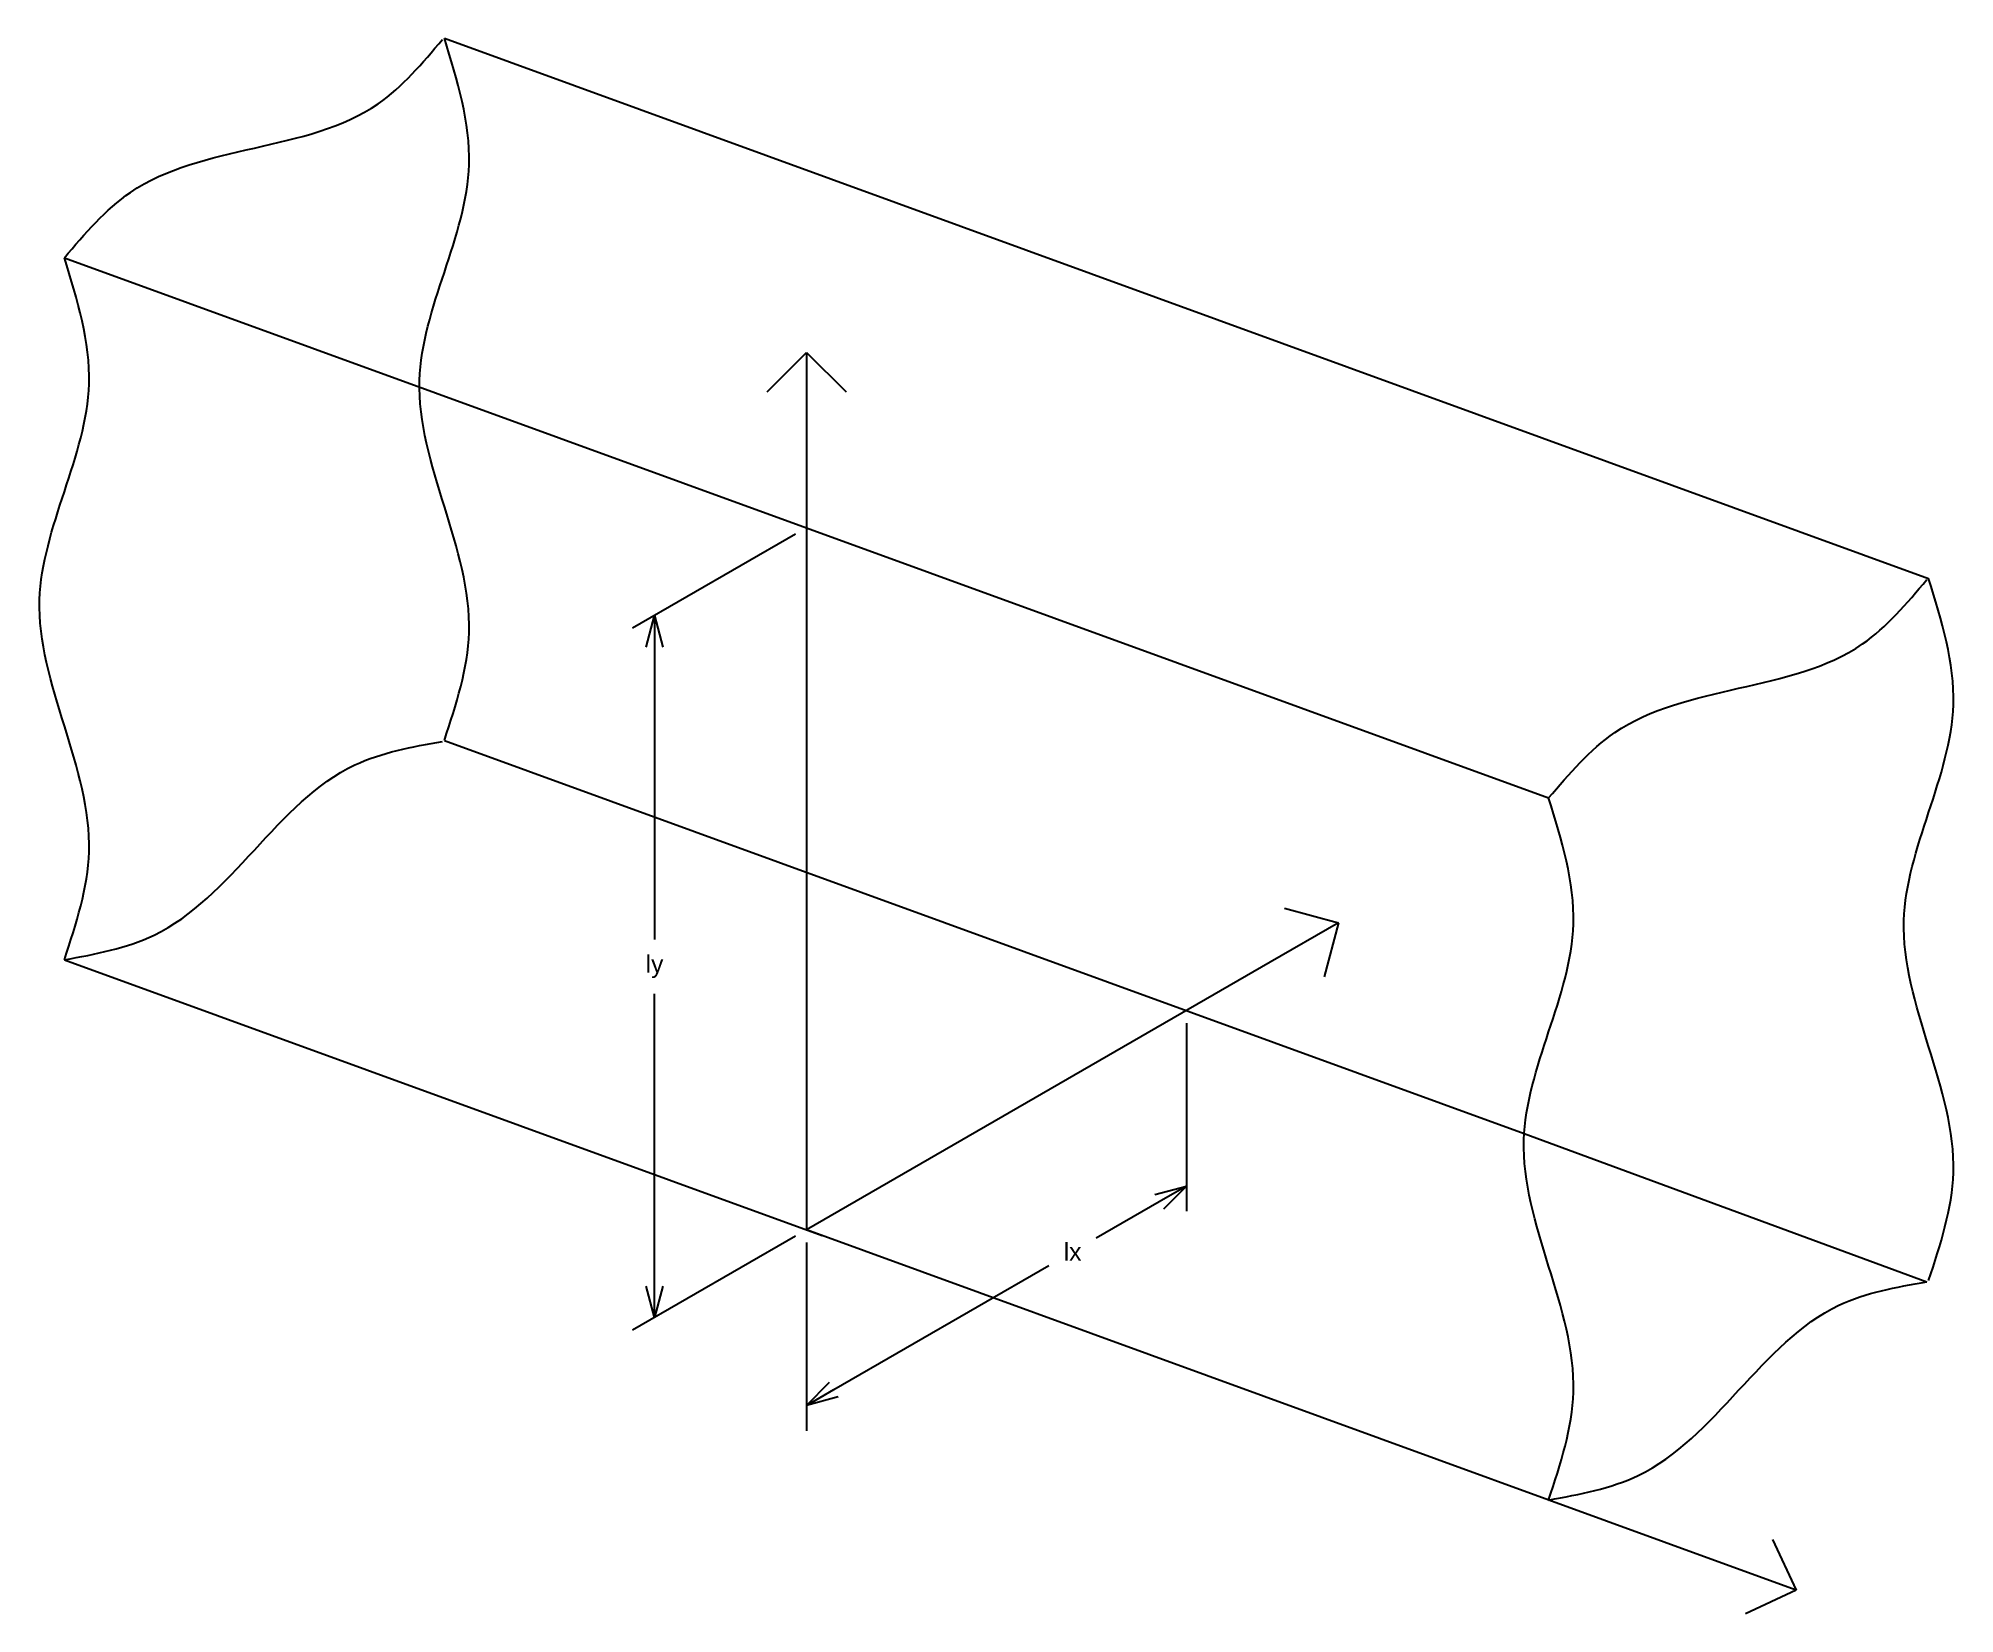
# Model space of a CAD drawing. Header units: inches. Extents: x -4.4 to 6.5, y -2.2 to 6.8.
import ezdxf
from ezdxf import colors
from ezdxf.entities.mleader import LeaderData, LeaderLine
from ezdxf.math import Vec2, Vec3

# ---------------------------------------------------------------- set-up
doc = ezdxf.new("R2010")
doc.units = ezdxf.units.IN
doc.header["$MEASUREMENT"] = 0
doc.styles.get("Standard").update_dxf_attribs({"font": 'arial.ttf'})
doc.dimstyles.get("Standard").update_dxf_attribs({"dimtxt": 0.18, "dimasz": 0.18, "dimexe": 0.18, "dimexo": 0.0625, "dimgap": 0.09, "dimtad": 0, "dimtih": 1, "dimtoh": 1, "dimdec": 4, "dimzin": 0, "dimdsep": 46, "dimtxsty": 'Standard', "dimcen": 0.09, "dimadec": 0, "dimazin": 0, "dimtfac": 1, "dimtdec": 4, "dimtofl": 0, "dimtmove": 0, "dimatfit": 3, "dimfxl": 1, "dimtolj": 1, "dimtzin": 0, "dimarcsym": 0})

# ---------------------------------------------------------------- blocks, each defined once
blk = doc.blocks.new('_Open90')
at = {"color": 0, "linetype": 'ByBlock', "lineweight": -2}
for p, q in [((-0.5, 0.5), (0, 0)), ((0, 0), (-1, 0)), ((0, 0), (-0.5, -0.5))]:
    blk.add_line(p, q, dxfattribs=at)
blk = doc.blocks.new('_Open30')
at = {"color": 0, "linetype": 'ByBlock', "lineweight": -2}
for p, q in [((-1, 0.268), (0, 0)), ((0, 0), (-1, -0.268)), ((0, 0), (-1, 0))]:
    blk.add_line(p, q, dxfattribs=at)
blk = doc.blocks.new('*D7')
at = {"color": 0, "lineweight": -2, "transparency": 16777216}
for p, q in [((-0.063, 3.964), (-0.991, 3.428)), ((-0.866, 3.32), (-0.866, 1.655)), ((-0.866, -0.32), (-0.866, 1.345)), ((-0.063, -0.036), (-0.991, -0.572))]:
    blk.add_line(p, q, dxfattribs=at)
at = {"layer": 'Defpoints', "color": 0, "transparency": 16777216}
for p in [(0, 4), (-0.866, 3.5), (0, 0)]:
    blk.add_point(p, dxfattribs=at)
at = {"color": 0, "lineweight": -2, "transparency": 16777216, "xscale": 0.18, "yscale": 0.18, "zscale": 0.18}
for p, rotation in [((-0.866, 3.5), 90), ((-0.866, -0.5), 270)]:
    blk.add_blockref('_Open30', p, dxfattribs=dict(at, rotation=rotation))
at = {"color": 0, "transparency": 16777216, "insert": (-0.866, 1.5), "char_height": 0.1, "attachment_point": 5}
blk.add_mtext('\\A1;ly', dxfattribs=at)
blk = doc.blocks.new('*D9')
at = {"color": 0, "lineweight": -2, "transparency": 16777216}
for p, q in [((2.165, 1.178), (2.165, 0.106)), ((2.009, 0.16), (1.651, -0.047)), ((0, -0.072), (0, -1.144)), ((0.156, -0.91), (1.38, -0.203))]:
    blk.add_line(p, q, dxfattribs=at)
at = {"layer": 'Defpoints', "color": 0, "transparency": 16777216}
for p in [(2.165, 1.25), (2.165, 0.25), (0, 0)]:
    blk.add_point(p, dxfattribs=at)
at = {"color": 0, "lineweight": -2, "transparency": 16777216, "xscale": 0.18, "yscale": 0.18, "zscale": 0.18}
for p, rotation in [((2.165, 0.25), 29.99999999999998), ((0, -1), 210)]:
    blk.add_blockref('_Open30', p, dxfattribs=dict(at, rotation=rotation))
at = {"color": 0, "transparency": 16777216, "insert": (1.516, -0.125), "char_height": 0.1, "attachment_point": 5}
blk.add_mtext('\\A1;lx', dxfattribs=at)

msp = doc.modelspace()

# ---------------------------------------------------------------- linework, layer by layer
for p, q in [((-2.06355, 6.78909), (6.39368, 3.71091)), ((-4.22862, 5.53909), (4.22862, 2.46091)), ((-4.22862, 1.53909), (0.09, -0.03276)), ((4.08949, 0.54957), (6.38311, -0.29519))]:
    msp.add_line(p, q)
at = {"linetype": 'Continuous'}
msp.add_line((-2.06355, 2.78909), (4.08949, 0.54957), dxfattribs=at)
for points in [[(-4.22862, 5.53909), (-3.8518, 5.91144), (-3.14609, 6.16409), (-2.44037, 6.41674), (-2.07412, 6.78299)], [(-4.22862, 1.53909), (-4.08766, 2.15445), (-4.22862, 2.87242), (-4.36957, 3.59039), (-4.22862, 4.20576), (-4.08766, 4.82112), (-4.22862, 5.53909)], [(4.22862, 2.46091), (4.60544, 2.83326), (5.31115, 3.08591), (6.01686, 3.33856), (6.38311, 3.70481)], [(6.39368, -0.28909), (6.53463, 0.32627), (6.39368, 1.04424), (6.25273, 1.76221), (6.39368, 2.37758), (6.53463, 2.99294), (6.39368, 3.71091)], [(4.22862, -1.53909), (4.36957, -0.92373), (4.22862, -0.20576), (4.08766, 0.51221), (4.22862, 1.12758), (4.36957, 1.74294), (4.22862, 2.46091)], [(4.22862, -1.53909), (4.73949, -1.39893), (5.31115, -0.91409), (5.8828, -0.42925), (6.38311, -0.29519)]]:
    msp.add_spline(points, degree=3)
for points in [[(-2.06355, 2.78909), (-1.9226, 3.40445), (-2.06355, 4.12242), (-2.20451, 4.84039), (-2.06355, 5.45576), (-1.9226, 6.07112), (-2.06355, 6.78909)], [(-4.22862, 1.53909), (-3.71774, 1.67925), (-3.14609, 2.16409), (-2.57443, 2.64893), (-2.07412, 2.78299)]]:
    msp.add_spline(points, degree=3, dxfattribs=at)

# ---------------------------------------------------------------- dimensions: what is measured, and where the dimension line sits
for base, p2, angle, text, picture, middle, dimtype in [((-0.86603, 3.5), (0, 4), 90, 'ly', '*D7', (-0.86603, 1.5), 160), ((2.16506, 0.25), (2.16506, 1.25), 30, 'lx', '*D9', (1.51554, -0.125), 161)]:
    dim = msp.add_linear_dim(base=base, p1=(0, 0), p2=p2, angle=angle, text=text, dimstyle='Standard', override={"dimtxt": 0.1, "dimexe": 0.125, "dimblk1": 'Open30', "dimblk2": 'Open30', "dimsah": 1})
    dim.commit()
    dim.dimension.update_dxf_attribs({"geometry": picture, "text_midpoint": middle, "dimtype": dimtype})

# ---------------------------------------------------------------- leaders
ml = msp.add_multileader_mtext('Standard')
ml.set_content('', color=256)
ml.set_leader_properties()
ml.set_arrow_properties(name='OPEN90')
ml.build(insert=Vec2(0, 0))
ml.multileader.update_dxf_attribs({"dogleg_length": 0, "arrow_head_size": 0.45})
ctx = ml.context
ctx.base_point, ctx.char_height, ctx.arrow_head_size, ctx.landing_gap_size, ctx.plane_origin = Vec3(0, 0), 0.18, 0.45, 0.09, Vec3(0, 4.75)
notes = []
notes.append((ctx, [(0, (1, 1, 0), (0, 0), (1, 0), 0, [(0, [(0, 5)], 0, [])])]))
ctx.mtext.insert, ctx.mtext.flow_direction = Vec3(0.09, 0.09), 5
ml = msp.add_multileader_mtext('Standard')
ml.set_content('', color=256)
ml.set_leader_properties()
ml.set_arrow_properties(name='OPEN90')
ml.build(insert=Vec2(0, 0))
ml.multileader.update_dxf_attribs({"dogleg_length": 0, "arrow_head_size": 0.45})
ctx = ml.context
ctx.base_point, ctx.char_height, ctx.arrow_head_size, ctx.landing_gap_size, ctx.plane_origin = Vec3(-0.18, 0), 0.18, 0.45, 0.09, Vec3(2.81458, 1.625)
ctx.text_align_type = 2
notes.append((ctx, [(0, (1, 1, 0), (0, 0), (-1, 0), 0, [(0, [(3.03109, 1.75)], 0, [])])]))
ctx.mtext.insert, ctx.mtext.alignment, ctx.mtext.flow_direction = Vec3(-0.09, 0.09), 3, 5
ml = msp.add_multileader_mtext('Standard')
ml.set_content('', color=256)
ml.set_leader_properties()
ml.set_arrow_properties(name='OPEN90')
ml.build(insert=Vec2(0, 0))
ml.multileader.update_dxf_attribs({"dogleg_length": 0, "arrow_head_size": 0.45})
ctx = ml.context
ctx.base_point, ctx.char_height, ctx.arrow_head_size, ctx.landing_gap_size, ctx.plane_origin = Vec3(-0.18, 0), 0.18, 0.45, 0.09, Vec3(5.63816, -2.05212)
ctx.text_align_type = 2
notes.append((ctx, [(0, (1, 1, 0), (0, 0), (-1, 0), 0, [(0, [(5.63816, -2.05212)], 0, [])])]))
ctx.mtext.insert, ctx.mtext.alignment, ctx.mtext.flow_direction = Vec3(-0.09, 0.09), 3, 5
for ctx, leaders in notes:
    for number, flags, end, landing, length, lines in leaders:
        leader = LeaderData()
        leader.index, (leader.has_last_leader_line, leader.has_dogleg_vector, leader.attachment_direction) = number, flags
        leader.last_leader_point, leader.dogleg_vector, leader.dogleg_length = Vec3(end), Vec3(landing), length
        for number, points, colour, breaks in lines:
            line = LeaderLine()
            line.index, line.vertices, line.color, line.breaks = number, Vec3.list(points), colors.encode_raw_color(colour), breaks
            leader.lines.append(line)
        ctx.leaders.append(leader)

doc.saveas('drawing.dxf')
